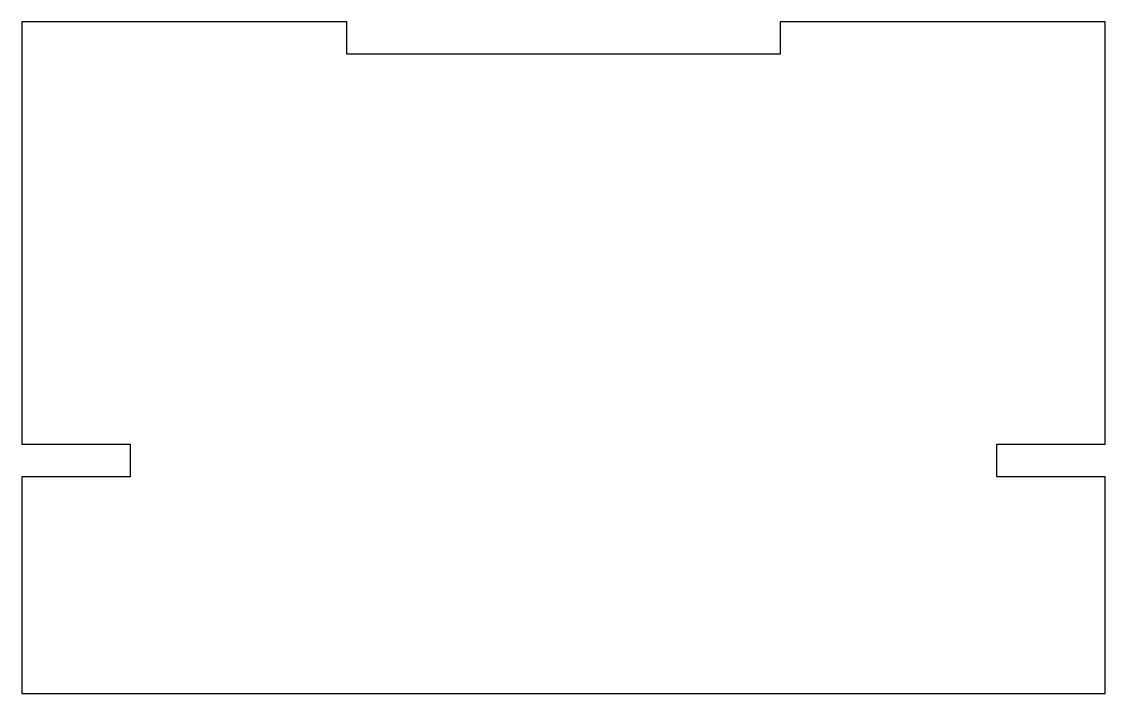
# Model space of a CAD drawing. Header units: millimetres. Extents: x -50 to 50, y -31 to 31.
import ezdxf

# ---------------------------------------------------------------- set-up
doc = ezdxf.new("R2010")
doc.units = ezdxf.units.MM

msp = doc.modelspace()

# ---------------------------------------------------------------- linework, layer by layer
at = {"color": 7, "linetype": 'Continuous', "lineweight": 25}
for p, q in [((-20, 31), (-50, 31)), ((-50, 31), (-50, -8)), ((-20, 28), (-20, 31)), ((20, 31), (20, 28)), ((50, 31), (20, 31)), ((50, -8), (50, 31)), ((20, 28), (-20, 28)), ((-50, -8), (-40, -8)), ((-40, -8), (-40, -11)), ((40, -8), (50, -8)), ((40, -11), (40, -8)), ((-50, -11), (-50, -31)), ((-40, -11), (-50, -11)), ((50, -11), (40, -11)), ((50, -31), (50, -11)), ((-50, -31), (50, -31))]:
    msp.add_line(p, q, dxfattribs=at)

doc.saveas('drawing.dxf')
